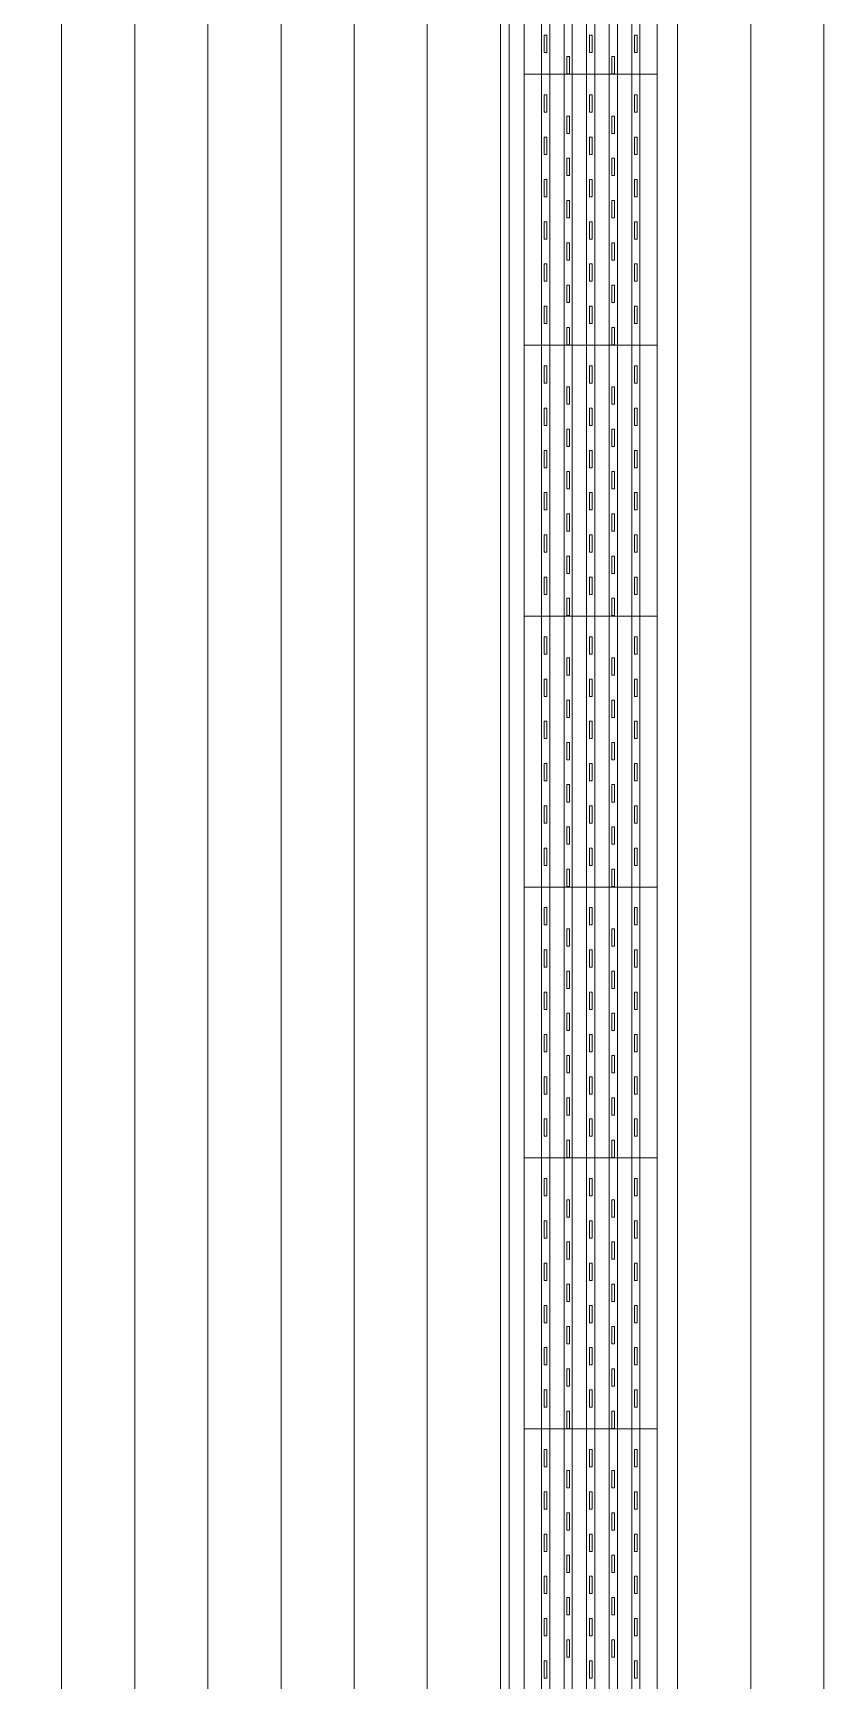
# Model space of a CAD drawing. Header units: inches. Extents: x 437 to 8681, y 26 to 3302.
# Drawn here: x 1400.7 to 1458.4, y 1012.6 to 1132.3 of the extents above; entities that cross this region are included whole.
import ezdxf

# ---------------------------------------------------------------- set-up
doc = ezdxf.new("R2010")
doc.units = ezdxf.units.IN
doc.header["$MEASUREMENT"] = 0
doc.layers.add('PLANTA BLANCA', color=7, linetype='Continuous', lineweight=0)
doc.layers.add('TEXTURE', color=8, linetype='Continuous', lineweight=0)

msp = doc.modelspace()

# ---------------------------------------------------------------- hatches: boundary and pattern name
at = {"layer": 'TEXTURE', "linetype": 'Continuous'}
h = msp.add_hatch(dxfattribs=at)
h.set_pattern_fill('ANSI31', color=9, scale=42.5, angle=225)
h.set_pattern_definition([(270, (-3559.14, -96.3204), (5.3125, -9e-16), [])])
h.paths.add_polyline_path([(1435.237, 1191.3018), (1435.237, 650.2838), (1363.22944, 650.2838), (1363.22944, 1307.86683), (1821.50336, 1307.86683), (1821.50336, 1168.15326), (1945.22944, 1168.15326), (1945.22944, 1084.7125), (1808.37898, 1084.688), (1808.37898, 650.2838), (1736.14625, 650.2838), (1736.12206, 1191.3018)])
h.paths.add_polyline_path([(1059.22944, 925.86683), (1363.22944, 925.86683), (1363.22944, 853.86683), (1059.22944, 853.86683)])
h = msp.add_hatch(dxfattribs=at)
h.set_pattern_fill('ANSI31', color=9, scale=42.5, angle=225)
h.set_pattern_definition([(270, (-8710.0197, -3326.6847), (5.3125, -9e-16), [])])
h.paths.add_polyline_path([(1445.99449, 781.1818), (1711.67953, 781.1818), (1711.67953, 790.86683), (1445.99449, 790.86683)])
h.paths.add_polyline_path([(1459.67953, 790.86683), (1445.99449, 790.86683), (1445.99449, 1180.55187), (1459.67953, 1180.55187)])
h.paths.add_polyline_path([(1711.67953, 1180.55187), (1725.36457, 1180.55187), (1725.36457, 781.1818), (1711.67953, 781.1818)])
h.paths.add_polyline_path([(1459.67953, 1180.55187), (1711.67953, 1180.55187), (1711.67953, 1166.86683), (1459.67953, 1166.86683)])

# ---------------------------------------------------------------- linework, layer by layer
at = {"layer": 'PLANTA BLANCA', "lineweight": 0}
for p, q in [((1435.237, 770.43187), (1435.237, 1191.3018)), ((1436.34882, 1129.25266), (1436.34882, 1148.9377)), ((1437.60079, 1148.9377), (1437.60079, 1129.25266)), ((1438.19134, 1148.9377), (1438.19134, 1129.25266)), ((1439.23858, 1148.9377), (1439.23858, 1129.25266)), ((1439.82913, 1148.9377), (1439.82913, 1129.25266)), ((1440.87638, 1148.9377), (1440.87638, 1129.25266)), ((1441.46693, 1148.9377), (1441.46693, 1129.25266)), ((1442.51417, 1148.9377), (1442.51417, 1129.25266)), ((1443.10473, 1148.9377), (1443.10473, 1129.25266)), ((1444.15197, 1148.9377), (1444.15197, 1129.25266)), ((1444.74252, 1148.9377), (1444.74252, 1129.25266)), ((1445.99449, 1148.9377), (1445.99449, 1129.25266)), ((1437.79764, 1130.82746), (1437.79764, 1132.08731)), ((1437.79764, 1132.08731), (1437.99449, 1132.08731)), ((1437.99449, 1132.08731), (1437.99449, 1130.82746)), ((1441.07323, 1130.82746), (1441.07323, 1132.08731)), ((1441.07323, 1132.08731), (1441.27008, 1132.08731)), ((1441.27008, 1132.08731), (1441.27008, 1130.82746)), ((1444.34882, 1130.82746), (1444.34882, 1132.08731)), ((1444.34882, 1132.08731), (1444.54567, 1132.08731)), ((1444.54567, 1132.08731), (1444.54567, 1130.82746)), ((1437.99449, 1130.82746), (1437.79764, 1130.82746)), ((1439.43543, 1129.29203), (1439.43543, 1130.55187)), ((1439.43543, 1130.55187), (1439.63228, 1130.55187)), ((1439.63228, 1130.55187), (1439.63228, 1129.29203)), ((1441.27008, 1130.82746), (1441.07323, 1130.82746)), ((1442.71102, 1129.29203), (1442.71102, 1130.55187)), ((1442.71102, 1130.55187), (1442.90788, 1130.55187)), ((1442.90788, 1130.55187), (1442.90788, 1129.29203)), ((1444.54567, 1130.82746), (1444.34882, 1130.82746)), ((1437.60079, 1129.25266), (1436.34882, 1129.25266)), ((1436.34882, 1129.25266), (1437.60079, 1129.25266)), ((1436.34882, 1109.56762), (1436.34882, 1129.25266)), ((1438.19134, 1129.25266), (1437.60079, 1129.25266)), ((1437.60079, 1129.25266), (1438.19134, 1129.25266)), ((1437.60079, 1129.25266), (1437.60079, 1109.56762)), ((1439.23858, 1129.25266), (1438.19134, 1129.25266)), ((1438.19134, 1129.25266), (1439.23858, 1129.25266)), ((1438.19134, 1129.25266), (1438.19134, 1109.56762)), ((1439.82913, 1129.25266), (1439.23858, 1129.25266)), ((1439.23858, 1129.25266), (1439.82913, 1129.25266)), ((1439.23858, 1129.25266), (1439.23858, 1109.56762)), ((1439.63228, 1129.29203), (1439.43543, 1129.29203)), ((1440.87638, 1129.25266), (1439.82913, 1129.25266)), ((1439.82913, 1129.25266), (1440.87638, 1129.25266)), ((1439.82913, 1129.25266), (1439.82913, 1109.56762)), ((1441.46693, 1129.25266), (1440.87638, 1129.25266)), ((1440.87638, 1129.25266), (1441.46693, 1129.25266)), ((1440.87638, 1129.25266), (1440.87638, 1109.56762)), ((1442.51417, 1129.25266), (1441.46693, 1129.25266)), ((1441.46693, 1129.25266), (1442.51417, 1129.25266)), ((1441.46693, 1129.25266), (1441.46693, 1109.56762)), ((1443.10473, 1129.25266), (1442.51417, 1129.25266)), ((1442.51417, 1129.25266), (1443.10473, 1129.25266)), ((1442.51417, 1129.25266), (1442.51417, 1109.56762)), ((1442.90788, 1129.29203), (1442.71102, 1129.29203)), ((1444.15197, 1129.25266), (1443.10473, 1129.25266)), ((1443.10473, 1129.25266), (1444.15197, 1129.25266)), ((1443.10473, 1129.25266), (1443.10473, 1109.56762)), ((1444.74252, 1129.25266), (1444.15197, 1129.25266)), ((1444.15197, 1129.25266), (1444.74252, 1129.25266)), ((1444.15197, 1129.25266), (1444.15197, 1109.56762)), ((1445.99449, 1129.25266), (1444.74252, 1129.25266)), ((1444.74252, 1129.25266), (1445.99449, 1129.25266)), ((1444.74252, 1129.25266), (1444.74252, 1109.56762)), ((1445.99449, 1129.25266), (1445.99449, 1109.56762)), ((1437.79764, 1126.49676), (1437.79764, 1127.7566)), ((1437.79764, 1127.7566), (1437.99449, 1127.7566)), ((1437.99449, 1127.7566), (1437.99449, 1126.49676)), ((1441.07323, 1126.49676), (1441.07323, 1127.7566)), ((1441.07323, 1127.7566), (1441.27008, 1127.7566)), ((1441.27008, 1127.7566), (1441.27008, 1126.49676)), ((1444.34882, 1126.49676), (1444.34882, 1127.7566)), ((1444.34882, 1127.7566), (1444.54567, 1127.7566)), ((1444.54567, 1127.7566), (1444.54567, 1126.49676)), ((1437.99449, 1126.49676), (1437.79764, 1126.49676)), ((1439.43543, 1124.96132), (1439.43543, 1126.22117)), ((1439.43543, 1126.22117), (1439.63228, 1126.22117)), ((1439.63228, 1126.22117), (1439.63228, 1124.96132)), ((1441.27008, 1126.49676), (1441.07323, 1126.49676)), ((1442.71102, 1124.96132), (1442.71102, 1126.22117)), ((1442.71102, 1126.22117), (1442.90788, 1126.22117)), ((1442.90788, 1126.22117), (1442.90788, 1124.96132)), ((1444.54567, 1126.49676), (1444.34882, 1126.49676)), ((1437.79764, 1123.42589), (1437.79764, 1124.68573)), ((1437.79764, 1124.68573), (1437.99449, 1124.68573)), ((1437.99449, 1124.68573), (1437.99449, 1123.42589)), ((1439.63228, 1124.96132), (1439.43543, 1124.96132)), ((1441.07323, 1123.42589), (1441.07323, 1124.68573)), ((1441.07323, 1124.68573), (1441.27008, 1124.68573)), ((1441.27008, 1124.68573), (1441.27008, 1123.42589)), ((1442.90788, 1124.96132), (1442.71102, 1124.96132)), ((1444.34882, 1123.42589), (1444.34882, 1124.68573)), ((1444.34882, 1124.68573), (1444.54567, 1124.68573)), ((1444.54567, 1124.68573), (1444.54567, 1123.42589)), ((1437.99449, 1123.42589), (1437.79764, 1123.42589)), ((1439.43543, 1121.89046), (1439.43543, 1123.1503)), ((1439.43543, 1123.1503), (1439.63228, 1123.1503)), ((1439.63228, 1123.1503), (1439.63228, 1121.89046)), ((1441.27008, 1123.42589), (1441.07323, 1123.42589)), ((1442.71102, 1121.89046), (1442.71102, 1123.1503)), ((1442.71102, 1123.1503), (1442.90788, 1123.1503)), ((1442.90788, 1123.1503), (1442.90788, 1121.89046)), ((1444.54567, 1123.42589), (1444.34882, 1123.42589)), ((1437.79764, 1120.35502), (1437.79764, 1121.61487)), ((1437.79764, 1121.61487), (1437.99449, 1121.61487)), ((1437.99449, 1121.61487), (1437.99449, 1120.35502)), ((1439.63228, 1121.89046), (1439.43543, 1121.89046)), ((1441.07323, 1120.35502), (1441.07323, 1121.61487)), ((1441.07323, 1121.61487), (1441.27008, 1121.61487)), ((1441.27008, 1121.61487), (1441.27008, 1120.35502)), ((1442.90788, 1121.89046), (1442.71102, 1121.89046)), ((1444.34882, 1120.35502), (1444.34882, 1121.61487)), ((1444.34882, 1121.61487), (1444.54567, 1121.61487)), ((1444.54567, 1121.61487), (1444.54567, 1120.35502)), ((1437.99449, 1120.35502), (1437.79764, 1120.35502)), ((1441.27008, 1120.35502), (1441.07323, 1120.35502)), ((1444.54567, 1120.35502), (1444.34882, 1120.35502)), ((1439.43543, 1118.81959), (1439.43543, 1120.07943)), ((1439.43543, 1120.07943), (1439.63228, 1120.07943)), ((1439.63228, 1120.07943), (1439.63228, 1118.81959)), ((1442.71102, 1118.81959), (1442.71102, 1120.07943)), ((1442.71102, 1120.07943), (1442.90788, 1120.07943)), ((1442.90788, 1120.07943), (1442.90788, 1118.81959)), ((1437.79764, 1117.28416), (1437.79764, 1118.544)), ((1437.79764, 1118.544), (1437.99449, 1118.544)), ((1437.99449, 1118.544), (1437.99449, 1117.28416)), ((1439.63228, 1118.81959), (1439.43543, 1118.81959)), ((1441.07323, 1117.28416), (1441.07323, 1118.544)), ((1441.07323, 1118.544), (1441.27008, 1118.544)), ((1441.27008, 1118.544), (1441.27008, 1117.28416)), ((1442.90788, 1118.81959), (1442.71102, 1118.81959)), ((1444.34882, 1117.28416), (1444.34882, 1118.544)), ((1444.34882, 1118.544), (1444.54567, 1118.544)), ((1444.54567, 1118.544), (1444.54567, 1117.28416)), ((1437.99449, 1117.28416), (1437.79764, 1117.28416)), ((1439.43543, 1115.74872), (1439.43543, 1117.00857)), ((1439.43543, 1117.00857), (1439.63228, 1117.00857)), ((1439.63228, 1117.00857), (1439.63228, 1115.74872)), ((1441.27008, 1117.28416), (1441.07323, 1117.28416)), ((1442.71102, 1115.74872), (1442.71102, 1117.00857)), ((1442.71102, 1117.00857), (1442.90788, 1117.00857)), ((1442.90788, 1117.00857), (1442.90788, 1115.74872)), ((1444.54567, 1117.28416), (1444.34882, 1117.28416)), ((1437.79764, 1114.21329), (1437.79764, 1115.47313)), ((1437.79764, 1115.47313), (1437.99449, 1115.47313)), ((1437.99449, 1115.47313), (1437.99449, 1114.21329)), ((1439.63228, 1115.74872), (1439.43543, 1115.74872)), ((1441.07323, 1114.21329), (1441.07323, 1115.47313)), ((1441.07323, 1115.47313), (1441.27008, 1115.47313)), ((1441.27008, 1115.47313), (1441.27008, 1114.21329)), ((1442.90788, 1115.74872), (1442.71102, 1115.74872)), ((1444.34882, 1114.21329), (1444.34882, 1115.47313)), ((1444.34882, 1115.47313), (1444.54567, 1115.47313)), ((1444.54567, 1115.47313), (1444.54567, 1114.21329)), ((1437.99449, 1114.21329), (1437.79764, 1114.21329)), ((1441.27008, 1114.21329), (1441.07323, 1114.21329)), ((1444.54567, 1114.21329), (1444.34882, 1114.21329)), ((1439.43543, 1112.67786), (1439.43543, 1113.9377)), ((1439.43543, 1113.9377), (1439.63228, 1113.9377)), ((1439.63228, 1113.9377), (1439.63228, 1112.67786)), ((1442.71102, 1112.67786), (1442.71102, 1113.9377)), ((1442.71102, 1113.9377), (1442.90788, 1113.9377)), ((1442.90788, 1113.9377), (1442.90788, 1112.67786)), ((1437.79764, 1111.14243), (1437.79764, 1112.40227)), ((1437.79764, 1112.40227), (1437.99449, 1112.40227)), ((1437.99449, 1112.40227), (1437.99449, 1111.14243)), ((1439.63228, 1112.67786), (1439.43543, 1112.67786)), ((1441.07323, 1111.14243), (1441.07323, 1112.40227)), ((1441.07323, 1112.40227), (1441.27008, 1112.40227)), ((1441.27008, 1112.40227), (1441.27008, 1111.14243)), ((1442.90788, 1112.67786), (1442.71102, 1112.67786)), ((1444.34882, 1111.14243), (1444.34882, 1112.40227)), ((1444.34882, 1112.40227), (1444.54567, 1112.40227)), ((1444.54567, 1112.40227), (1444.54567, 1111.14243)), ((1437.99449, 1111.14243), (1437.79764, 1111.14243)), ((1439.43543, 1109.60699), (1439.43543, 1110.86683)), ((1439.43543, 1110.86683), (1439.63228, 1110.86683)), ((1439.63228, 1110.86683), (1439.63228, 1109.60699)), ((1441.27008, 1111.14243), (1441.07323, 1111.14243)), ((1442.71102, 1109.60699), (1442.71102, 1110.86683)), ((1442.71102, 1110.86683), (1442.90788, 1110.86683)), ((1442.90788, 1110.86683), (1442.90788, 1109.60699)), ((1444.54567, 1111.14243), (1444.34882, 1111.14243)), ((1437.60079, 1109.56762), (1436.34882, 1109.56762)), ((1436.34882, 1109.56762), (1437.60079, 1109.56762)), ((1436.34882, 1089.88258), (1436.34882, 1109.56762)), ((1438.19134, 1109.56762), (1437.60079, 1109.56762)), ((1437.60079, 1109.56762), (1438.19134, 1109.56762)), ((1437.60079, 1109.56762), (1437.60079, 1089.88258)), ((1439.23858, 1109.56762), (1438.19134, 1109.56762)), ((1438.19134, 1109.56762), (1439.23858, 1109.56762)), ((1438.19134, 1109.56762), (1438.19134, 1089.88258)), ((1439.82913, 1109.56762), (1439.23858, 1109.56762)), ((1439.23858, 1109.56762), (1439.82913, 1109.56762)), ((1439.23858, 1109.56762), (1439.23858, 1089.88258)), ((1439.63228, 1109.60699), (1439.43543, 1109.60699)), ((1440.87638, 1109.56762), (1439.82913, 1109.56762)), ((1439.82913, 1109.56762), (1440.87638, 1109.56762)), ((1439.82913, 1109.56762), (1439.82913, 1089.88258)), ((1441.46693, 1109.56762), (1440.87638, 1109.56762)), ((1440.87638, 1109.56762), (1441.46693, 1109.56762)), ((1440.87638, 1109.56762), (1440.87638, 1089.88258)), ((1442.51417, 1109.56762), (1441.46693, 1109.56762)), ((1441.46693, 1109.56762), (1442.51417, 1109.56762)), ((1441.46693, 1109.56762), (1441.46693, 1089.88258)), ((1443.10473, 1109.56762), (1442.51417, 1109.56762)), ((1442.51417, 1109.56762), (1443.10473, 1109.56762)), ((1442.51417, 1109.56762), (1442.51417, 1089.88258)), ((1442.90788, 1109.60699), (1442.71102, 1109.60699)), ((1444.15197, 1109.56762), (1443.10473, 1109.56762)), ((1443.10473, 1109.56762), (1444.15197, 1109.56762)), ((1443.10473, 1109.56762), (1443.10473, 1089.88258)), ((1444.74252, 1109.56762), (1444.15197, 1109.56762)), ((1444.15197, 1109.56762), (1444.74252, 1109.56762)), ((1444.15197, 1109.56762), (1444.15197, 1089.88258)), ((1445.99449, 1109.56762), (1444.74252, 1109.56762)), ((1444.74252, 1109.56762), (1445.99449, 1109.56762)), ((1444.74252, 1109.56762), (1444.74252, 1089.88258)), ((1445.99449, 1109.56762), (1445.99449, 1089.88258)), ((1437.79764, 1106.81172), (1437.79764, 1108.07156)), ((1437.79764, 1108.07156), (1437.99449, 1108.07156)), ((1437.99449, 1108.07156), (1437.99449, 1106.81172)), ((1441.07323, 1106.81172), (1441.07323, 1108.07156)), ((1441.07323, 1108.07156), (1441.27008, 1108.07156)), ((1441.27008, 1108.07156), (1441.27008, 1106.81172)), ((1444.34882, 1106.81172), (1444.34882, 1108.07156)), ((1444.34882, 1108.07156), (1444.54567, 1108.07156)), ((1444.54567, 1108.07156), (1444.54567, 1106.81172)), ((1437.99449, 1106.81172), (1437.79764, 1106.81172)), ((1439.43543, 1105.27628), (1439.43543, 1106.53613)), ((1439.43543, 1106.53613), (1439.63228, 1106.53613)), ((1439.63228, 1106.53613), (1439.63228, 1105.27628)), ((1441.27008, 1106.81172), (1441.07323, 1106.81172)), ((1442.71102, 1105.27628), (1442.71102, 1106.53613)), ((1442.71102, 1106.53613), (1442.90788, 1106.53613)), ((1442.90788, 1106.53613), (1442.90788, 1105.27628)), ((1444.54567, 1106.81172), (1444.34882, 1106.81172)), ((1437.79764, 1103.74085), (1437.79764, 1105.00069)), ((1437.79764, 1105.00069), (1437.99449, 1105.00069)), ((1437.99449, 1105.00069), (1437.99449, 1103.74085)), ((1439.63228, 1105.27628), (1439.43543, 1105.27628)), ((1441.07323, 1103.74085), (1441.07323, 1105.00069)), ((1441.07323, 1105.00069), (1441.27008, 1105.00069)), ((1441.27008, 1105.00069), (1441.27008, 1103.74085)), ((1442.90788, 1105.27628), (1442.71102, 1105.27628)), ((1444.34882, 1103.74085), (1444.34882, 1105.00069)), ((1444.34882, 1105.00069), (1444.54567, 1105.00069)), ((1444.54567, 1105.00069), (1444.54567, 1103.74085)), ((1437.99449, 1103.74085), (1437.79764, 1103.74085)), ((1439.43543, 1102.20542), (1439.43543, 1103.46526)), ((1439.43543, 1103.46526), (1439.63228, 1103.46526)), ((1439.63228, 1103.46526), (1439.63228, 1102.20542)), ((1441.27008, 1103.74085), (1441.07323, 1103.74085)), ((1442.71102, 1102.20542), (1442.71102, 1103.46526)), ((1442.71102, 1103.46526), (1442.90788, 1103.46526)), ((1442.90788, 1103.46526), (1442.90788, 1102.20542)), ((1444.54567, 1103.74085), (1444.34882, 1103.74085)), ((1437.79764, 1100.66998), (1437.79764, 1101.92983)), ((1437.79764, 1101.92983), (1437.99449, 1101.92983)), ((1437.99449, 1101.92983), (1437.99449, 1100.66998)), ((1439.63228, 1102.20542), (1439.43543, 1102.20542)), ((1441.07323, 1100.66998), (1441.07323, 1101.92983)), ((1441.07323, 1101.92983), (1441.27008, 1101.92983)), ((1441.27008, 1101.92983), (1441.27008, 1100.66998)), ((1442.90788, 1102.20542), (1442.71102, 1102.20542)), ((1444.34882, 1100.66998), (1444.34882, 1101.92983)), ((1444.34882, 1101.92983), (1444.54567, 1101.92983)), ((1444.54567, 1101.92983), (1444.54567, 1100.66998)), ((1437.99449, 1100.66998), (1437.79764, 1100.66998)), ((1439.43543, 1099.13455), (1439.43543, 1100.39439)), ((1439.43543, 1100.39439), (1439.63228, 1100.39439)), ((1439.63228, 1100.39439), (1439.63228, 1099.13455)), ((1441.27008, 1100.66998), (1441.07323, 1100.66998)), ((1442.71102, 1099.13455), (1442.71102, 1100.39439)), ((1442.71102, 1100.39439), (1442.90788, 1100.39439)), ((1442.90788, 1100.39439), (1442.90788, 1099.13455)), ((1444.54567, 1100.66998), (1444.34882, 1100.66998)), ((1437.79764, 1097.59912), (1437.79764, 1098.85896)), ((1437.79764, 1098.85896), (1437.99449, 1098.85896)), ((1437.99449, 1098.85896), (1437.99449, 1097.59912)), ((1439.63228, 1099.13455), (1439.43543, 1099.13455)), ((1441.07323, 1097.59912), (1441.07323, 1098.85896)), ((1441.07323, 1098.85896), (1441.27008, 1098.85896)), ((1441.27008, 1098.85896), (1441.27008, 1097.59912)), ((1442.90788, 1099.13455), (1442.71102, 1099.13455)), ((1444.34882, 1097.59912), (1444.34882, 1098.85896)), ((1444.34882, 1098.85896), (1444.54567, 1098.85896)), ((1444.54567, 1098.85896), (1444.54567, 1097.59912)), ((1437.99449, 1097.59912), (1437.79764, 1097.59912)), ((1441.27008, 1097.59912), (1441.07323, 1097.59912)), ((1444.54567, 1097.59912), (1444.34882, 1097.59912)), ((1439.43543, 1096.06369), (1439.43543, 1097.32353)), ((1439.43543, 1097.32353), (1439.63228, 1097.32353)), ((1439.63228, 1097.32353), (1439.63228, 1096.06369)), ((1442.71102, 1096.06369), (1442.71102, 1097.32353)), ((1442.71102, 1097.32353), (1442.90788, 1097.32353)), ((1442.90788, 1097.32353), (1442.90788, 1096.06369)), ((1437.79764, 1094.52825), (1437.79764, 1095.78809)), ((1437.79764, 1095.78809), (1437.99449, 1095.78809)), ((1437.99449, 1095.78809), (1437.99449, 1094.52825)), ((1439.63228, 1096.06369), (1439.43543, 1096.06369)), ((1441.07323, 1094.52825), (1441.07323, 1095.78809)), ((1441.07323, 1095.78809), (1441.27008, 1095.78809)), ((1441.27008, 1095.78809), (1441.27008, 1094.52825)), ((1442.90788, 1096.06369), (1442.71102, 1096.06369)), ((1444.34882, 1094.52825), (1444.34882, 1095.78809)), ((1444.34882, 1095.78809), (1444.54567, 1095.78809)), ((1444.54567, 1095.78809), (1444.54567, 1094.52825)), ((1437.99449, 1094.52825), (1437.79764, 1094.52825)), ((1439.43543, 1092.99282), (1439.43543, 1094.25266)), ((1439.43543, 1094.25266), (1439.63228, 1094.25266)), ((1439.63228, 1094.25266), (1439.63228, 1092.99282)), ((1441.27008, 1094.52825), (1441.07323, 1094.52825)), ((1442.71102, 1092.99282), (1442.71102, 1094.25266)), ((1442.71102, 1094.25266), (1442.90788, 1094.25266)), ((1442.90788, 1094.25266), (1442.90788, 1092.99282)), ((1444.54567, 1094.52825), (1444.34882, 1094.52825)), ((1437.79764, 1091.45739), (1437.79764, 1092.71723)), ((1437.79764, 1092.71723), (1437.99449, 1092.71723)), ((1437.99449, 1092.71723), (1437.99449, 1091.45739)), ((1439.63228, 1092.99282), (1439.43543, 1092.99282)), ((1441.07323, 1091.45739), (1441.07323, 1092.71723)), ((1441.07323, 1092.71723), (1441.27008, 1092.71723)), ((1441.27008, 1092.71723), (1441.27008, 1091.45739)), ((1442.90788, 1092.99282), (1442.71102, 1092.99282)), ((1444.34882, 1091.45739), (1444.34882, 1092.71723)), ((1444.34882, 1092.71723), (1444.54567, 1092.71723)), ((1444.54567, 1092.71723), (1444.54567, 1091.45739)), ((1437.99449, 1091.45739), (1437.79764, 1091.45739)), ((1439.43543, 1089.92195), (1439.43543, 1091.1818)), ((1439.43543, 1091.1818), (1439.63228, 1091.1818)), ((1439.63228, 1091.1818), (1439.63228, 1089.92195)), ((1441.27008, 1091.45739), (1441.07323, 1091.45739)), ((1442.71102, 1089.92195), (1442.71102, 1091.1818)), ((1442.71102, 1091.1818), (1442.90788, 1091.1818)), ((1442.90788, 1091.1818), (1442.90788, 1089.92195)), ((1444.54567, 1091.45739), (1444.34882, 1091.45739)), ((1437.60079, 1089.88258), (1436.34882, 1089.88258)), ((1436.34882, 1089.88258), (1437.60079, 1089.88258)), ((1436.34882, 1070.19754), (1436.34882, 1089.88258)), ((1438.19134, 1089.88258), (1437.60079, 1089.88258)), ((1437.60079, 1089.88258), (1438.19134, 1089.88258)), ((1437.60079, 1089.88258), (1437.60079, 1070.19754)), ((1439.23858, 1089.88258), (1438.19134, 1089.88258)), ((1438.19134, 1089.88258), (1439.23858, 1089.88258)), ((1438.19134, 1089.88258), (1438.19134, 1070.19754)), ((1439.82913, 1089.88258), (1439.23858, 1089.88258)), ((1439.23858, 1089.88258), (1439.82913, 1089.88258)), ((1439.23858, 1089.88258), (1439.23858, 1070.19754)), ((1439.63228, 1089.92195), (1439.43543, 1089.92195)), ((1440.87638, 1089.88258), (1439.82913, 1089.88258)), ((1439.82913, 1089.88258), (1440.87638, 1089.88258)), ((1439.82913, 1089.88258), (1439.82913, 1070.19754)), ((1441.46693, 1089.88258), (1440.87638, 1089.88258)), ((1440.87638, 1089.88258), (1441.46693, 1089.88258)), ((1440.87638, 1089.88258), (1440.87638, 1070.19754)), ((1442.51417, 1089.88258), (1441.46693, 1089.88258)), ((1441.46693, 1089.88258), (1442.51417, 1089.88258)), ((1441.46693, 1089.88258), (1441.46693, 1070.19754)), ((1443.10473, 1089.88258), (1442.51417, 1089.88258)), ((1442.51417, 1089.88258), (1443.10473, 1089.88258)), ((1442.51417, 1089.88258), (1442.51417, 1070.19754)), ((1442.90788, 1089.92195), (1442.71102, 1089.92195)), ((1444.15197, 1089.88258), (1443.10473, 1089.88258)), ((1443.10473, 1089.88258), (1444.15197, 1089.88258)), ((1443.10473, 1089.88258), (1443.10473, 1070.19754)), ((1444.74252, 1089.88258), (1444.15197, 1089.88258)), ((1444.15197, 1089.88258), (1444.74252, 1089.88258)), ((1444.15197, 1089.88258), (1444.15197, 1070.19754)), ((1445.99449, 1089.88258), (1444.74252, 1089.88258)), ((1444.74252, 1089.88258), (1445.99449, 1089.88258)), ((1444.74252, 1089.88258), (1444.74252, 1070.19754)), ((1445.99449, 1089.88258), (1445.99449, 1070.19754)), ((1437.79764, 1087.12668), (1437.79764, 1088.38652)), ((1437.79764, 1088.38652), (1437.99449, 1088.38652)), ((1437.99449, 1088.38652), (1437.99449, 1087.12668)), ((1441.07323, 1087.12668), (1441.07323, 1088.38652)), ((1441.07323, 1088.38652), (1441.27008, 1088.38652)), ((1441.27008, 1088.38652), (1441.27008, 1087.12668)), ((1444.34882, 1087.12668), (1444.34882, 1088.38652)), ((1444.34882, 1088.38652), (1444.54567, 1088.38652)), ((1444.54567, 1088.38652), (1444.54567, 1087.12668)), ((1437.99449, 1087.12668), (1437.79764, 1087.12668)), ((1439.43543, 1085.59124), (1439.43543, 1086.85109)), ((1439.43543, 1086.85109), (1439.63228, 1086.85109)), ((1439.63228, 1086.85109), (1439.63228, 1085.59124)), ((1441.27008, 1087.12668), (1441.07323, 1087.12668)), ((1442.71102, 1085.59124), (1442.71102, 1086.85109)), ((1442.71102, 1086.85109), (1442.90788, 1086.85109)), ((1442.90788, 1086.85109), (1442.90788, 1085.59124)), ((1444.54567, 1087.12668), (1444.34882, 1087.12668)), ((1439.63228, 1085.59124), (1439.43543, 1085.59124)), ((1442.90788, 1085.59124), (1442.71102, 1085.59124)), ((1437.79764, 1084.05581), (1437.79764, 1085.31565)), ((1437.79764, 1085.31565), (1437.99449, 1085.31565)), ((1437.99449, 1085.31565), (1437.99449, 1084.05581)), ((1441.07323, 1084.05581), (1441.07323, 1085.31565)), ((1441.07323, 1085.31565), (1441.27008, 1085.31565)), ((1441.27008, 1085.31565), (1441.27008, 1084.05581)), ((1444.34882, 1084.05581), (1444.34882, 1085.31565)), ((1444.34882, 1085.31565), (1444.54567, 1085.31565)), ((1444.54567, 1085.31565), (1444.54567, 1084.05581)), ((1437.99449, 1084.05581), (1437.79764, 1084.05581)), ((1439.43543, 1082.52038), (1439.43543, 1083.78022)), ((1439.43543, 1083.78022), (1439.63228, 1083.78022)), ((1439.63228, 1083.78022), (1439.63228, 1082.52038)), ((1441.27008, 1084.05581), (1441.07323, 1084.05581)), ((1442.71102, 1082.52038), (1442.71102, 1083.78022)), ((1442.71102, 1083.78022), (1442.90788, 1083.78022)), ((1442.90788, 1083.78022), (1442.90788, 1082.52038)), ((1444.54567, 1084.05581), (1444.34882, 1084.05581)), ((1437.79764, 1080.98494), (1437.79764, 1082.24479)), ((1437.79764, 1082.24479), (1437.99449, 1082.24479)), ((1437.99449, 1082.24479), (1437.99449, 1080.98494)), ((1439.63228, 1082.52038), (1439.43543, 1082.52038)), ((1441.07323, 1080.98494), (1441.07323, 1082.24479)), ((1441.07323, 1082.24479), (1441.27008, 1082.24479)), ((1441.27008, 1082.24479), (1441.27008, 1080.98494)), ((1442.90788, 1082.52038), (1442.71102, 1082.52038)), ((1444.34882, 1080.98494), (1444.34882, 1082.24479)), ((1444.34882, 1082.24479), (1444.54567, 1082.24479)), ((1444.54567, 1082.24479), (1444.54567, 1080.98494)), ((1437.99449, 1080.98494), (1437.79764, 1080.98494)), ((1439.43543, 1079.44951), (1439.43543, 1080.70935)), ((1439.43543, 1080.70935), (1439.63228, 1080.70935)), ((1439.63228, 1080.70935), (1439.63228, 1079.44951)), ((1441.27008, 1080.98494), (1441.07323, 1080.98494)), ((1442.71102, 1079.44951), (1442.71102, 1080.70935)), ((1442.71102, 1080.70935), (1442.90788, 1080.70935)), ((1442.90788, 1080.70935), (1442.90788, 1079.44951)), ((1444.54567, 1080.98494), (1444.34882, 1080.98494)), ((1437.79764, 1077.91408), (1437.79764, 1079.17392)), ((1437.79764, 1079.17392), (1437.99449, 1079.17392)), ((1437.99449, 1079.17392), (1437.99449, 1077.91408)), ((1439.63228, 1079.44951), (1439.43543, 1079.44951)), ((1441.07323, 1077.91408), (1441.07323, 1079.17392)), ((1441.07323, 1079.17392), (1441.27008, 1079.17392)), ((1441.27008, 1079.17392), (1441.27008, 1077.91408)), ((1442.90788, 1079.44951), (1442.71102, 1079.44951)), ((1444.34882, 1077.91408), (1444.34882, 1079.17392)), ((1444.34882, 1079.17392), (1444.54567, 1079.17392)), ((1444.54567, 1079.17392), (1444.54567, 1077.91408)), ((1437.99449, 1077.91408), (1437.79764, 1077.91408)), ((1439.43543, 1076.37865), (1439.43543, 1077.63849)), ((1439.43543, 1077.63849), (1439.63228, 1077.63849)), ((1439.63228, 1077.63849), (1439.63228, 1076.37865)), ((1441.27008, 1077.91408), (1441.07323, 1077.91408)), ((1442.71102, 1076.37865), (1442.71102, 1077.63849)), ((1442.71102, 1077.63849), (1442.90788, 1077.63849)), ((1442.90788, 1077.63849), (1442.90788, 1076.37865)), ((1444.54567, 1077.91408), (1444.34882, 1077.91408)), ((1437.79764, 1074.84321), (1437.79764, 1076.10306)), ((1437.79764, 1076.10306), (1437.99449, 1076.10306)), ((1437.99449, 1076.10306), (1437.99449, 1074.84321)), ((1439.63228, 1076.37865), (1439.43543, 1076.37865)), ((1441.07323, 1074.84321), (1441.07323, 1076.10306)), ((1441.07323, 1076.10306), (1441.27008, 1076.10306)), ((1441.27008, 1076.10306), (1441.27008, 1074.84321)), ((1442.90788, 1076.37865), (1442.71102, 1076.37865)), ((1444.34882, 1074.84321), (1444.34882, 1076.10306)), ((1444.34882, 1076.10306), (1444.54567, 1076.10306)), ((1444.54567, 1076.10306), (1444.54567, 1074.84321)), ((1437.99449, 1074.84321), (1437.79764, 1074.84321)), ((1441.27008, 1074.84321), (1441.07323, 1074.84321)), ((1444.54567, 1074.84321), (1444.34882, 1074.84321)), ((1439.43543, 1073.30778), (1439.43543, 1074.56762)), ((1439.43543, 1074.56762), (1439.63228, 1074.56762)), ((1439.63228, 1074.56762), (1439.63228, 1073.30778)), ((1442.71102, 1073.30778), (1442.71102, 1074.56762)), ((1442.71102, 1074.56762), (1442.90788, 1074.56762)), ((1442.90788, 1074.56762), (1442.90788, 1073.30778)), ((1437.79764, 1071.77235), (1437.79764, 1073.03219)), ((1437.79764, 1073.03219), (1437.99449, 1073.03219)), ((1437.99449, 1073.03219), (1437.99449, 1071.77235)), ((1439.63228, 1073.30778), (1439.43543, 1073.30778)), ((1441.07323, 1071.77235), (1441.07323, 1073.03219)), ((1441.07323, 1073.03219), (1441.27008, 1073.03219)), ((1441.27008, 1073.03219), (1441.27008, 1071.77235)), ((1442.90788, 1073.30778), (1442.71102, 1073.30778)), ((1444.34882, 1071.77235), (1444.34882, 1073.03219)), ((1444.34882, 1073.03219), (1444.54567, 1073.03219)), ((1444.54567, 1073.03219), (1444.54567, 1071.77235)), ((1437.99449, 1071.77235), (1437.79764, 1071.77235)), ((1439.43543, 1070.23691), (1439.43543, 1071.49676)), ((1439.43543, 1071.49676), (1439.63228, 1071.49676)), ((1439.63228, 1071.49676), (1439.63228, 1070.23691)), ((1441.27008, 1071.77235), (1441.07323, 1071.77235)), ((1442.71102, 1070.23691), (1442.71102, 1071.49676)), ((1442.71102, 1071.49676), (1442.90788, 1071.49676)), ((1442.90788, 1071.49676), (1442.90788, 1070.23691)), ((1444.54567, 1071.77235), (1444.34882, 1071.77235)), ((1437.60079, 1070.19754), (1436.34882, 1070.19754)), ((1436.34882, 1070.19754), (1437.60079, 1070.19754)), ((1436.34882, 1050.5125), (1436.34882, 1070.19754)), ((1438.19134, 1070.19754), (1437.60079, 1070.19754)), ((1437.60079, 1070.19754), (1438.19134, 1070.19754)), ((1437.60079, 1070.19754), (1437.60079, 1050.5125)), ((1439.23858, 1070.19754), (1438.19134, 1070.19754)), ((1438.19134, 1070.19754), (1439.23858, 1070.19754)), ((1438.19134, 1070.19754), (1438.19134, 1050.5125)), ((1439.82913, 1070.19754), (1439.23858, 1070.19754)), ((1439.23858, 1070.19754), (1439.82913, 1070.19754)), ((1439.23858, 1070.19754), (1439.23858, 1050.5125)), ((1439.63228, 1070.23691), (1439.43543, 1070.23691)), ((1440.87638, 1070.19754), (1439.82913, 1070.19754)), ((1439.82913, 1070.19754), (1440.87638, 1070.19754)), ((1439.82913, 1070.19754), (1439.82913, 1050.5125)), ((1441.46693, 1070.19754), (1440.87638, 1070.19754)), ((1440.87638, 1070.19754), (1441.46693, 1070.19754)), ((1440.87638, 1070.19754), (1440.87638, 1050.5125)), ((1442.51417, 1070.19754), (1441.46693, 1070.19754)), ((1441.46693, 1070.19754), (1442.51417, 1070.19754)), ((1441.46693, 1070.19754), (1441.46693, 1050.5125)), ((1443.10473, 1070.19754), (1442.51417, 1070.19754)), ((1442.51417, 1070.19754), (1443.10473, 1070.19754)), ((1442.51417, 1070.19754), (1442.51417, 1050.5125)), ((1442.90788, 1070.23691), (1442.71102, 1070.23691)), ((1444.15197, 1070.19754), (1443.10473, 1070.19754)), ((1443.10473, 1070.19754), (1444.15197, 1070.19754)), ((1443.10473, 1070.19754), (1443.10473, 1050.5125)), ((1444.74252, 1070.19754), (1444.15197, 1070.19754)), ((1444.15197, 1070.19754), (1444.74252, 1070.19754)), ((1444.15197, 1070.19754), (1444.15197, 1050.5125)), ((1445.99449, 1070.19754), (1444.74252, 1070.19754)), ((1444.74252, 1070.19754), (1445.99449, 1070.19754)), ((1444.74252, 1070.19754), (1444.74252, 1050.5125)), ((1445.99449, 1070.19754), (1445.99449, 1050.5125)), ((1437.79764, 1067.44164), (1437.79764, 1068.70148)), ((1437.79764, 1068.70148), (1437.99449, 1068.70148)), ((1437.99449, 1068.70148), (1437.99449, 1067.44164)), ((1441.07323, 1067.44164), (1441.07323, 1068.70148)), ((1441.07323, 1068.70148), (1441.27008, 1068.70148)), ((1441.27008, 1068.70148), (1441.27008, 1067.44164)), ((1444.34882, 1067.44164), (1444.34882, 1068.70148)), ((1444.34882, 1068.70148), (1444.54567, 1068.70148)), ((1444.54567, 1068.70148), (1444.54567, 1067.44164)), ((1437.99449, 1067.44164), (1437.79764, 1067.44164)), ((1439.43543, 1065.9062), (1439.43543, 1067.16605)), ((1439.43543, 1067.16605), (1439.63228, 1067.16605)), ((1439.63228, 1067.16605), (1439.63228, 1065.9062)), ((1441.27008, 1067.44164), (1441.07323, 1067.44164)), ((1442.71102, 1065.9062), (1442.71102, 1067.16605)), ((1442.71102, 1067.16605), (1442.90788, 1067.16605)), ((1442.90788, 1067.16605), (1442.90788, 1065.9062)), ((1444.54567, 1067.44164), (1444.34882, 1067.44164)), ((1437.79764, 1064.37077), (1437.79764, 1065.63061)), ((1437.79764, 1065.63061), (1437.99449, 1065.63061)), ((1437.99449, 1065.63061), (1437.99449, 1064.37077)), ((1439.63228, 1065.9062), (1439.43543, 1065.9062)), ((1441.07323, 1064.37077), (1441.07323, 1065.63061)), ((1441.07323, 1065.63061), (1441.27008, 1065.63061)), ((1441.27008, 1065.63061), (1441.27008, 1064.37077)), ((1442.90788, 1065.9062), (1442.71102, 1065.9062)), ((1444.34882, 1064.37077), (1444.34882, 1065.63061)), ((1444.34882, 1065.63061), (1444.54567, 1065.63061)), ((1444.54567, 1065.63061), (1444.54567, 1064.37077)), ((1437.99449, 1064.37077), (1437.79764, 1064.37077)), ((1439.43543, 1062.83534), (1439.43543, 1064.09518)), ((1439.43543, 1064.09518), (1439.63228, 1064.09518)), ((1439.63228, 1064.09518), (1439.63228, 1062.83534)), ((1441.27008, 1064.37077), (1441.07323, 1064.37077)), ((1442.71102, 1062.83534), (1442.71102, 1064.09518)), ((1442.71102, 1064.09518), (1442.90788, 1064.09518)), ((1442.90788, 1064.09518), (1442.90788, 1062.83534)), ((1444.54567, 1064.37077), (1444.34882, 1064.37077)), ((1439.63228, 1062.83534), (1439.43543, 1062.83534)), ((1442.90788, 1062.83534), (1442.71102, 1062.83534)), ((1437.79764, 1061.29991), (1437.79764, 1062.55975)), ((1437.79764, 1062.55975), (1437.99449, 1062.55975)), ((1437.99449, 1062.55975), (1437.99449, 1061.29991)), ((1441.07323, 1061.29991), (1441.07323, 1062.55975)), ((1441.07323, 1062.55975), (1441.27008, 1062.55975)), ((1441.27008, 1062.55975), (1441.27008, 1061.29991)), ((1444.34882, 1061.29991), (1444.34882, 1062.55975)), ((1444.34882, 1062.55975), (1444.54567, 1062.55975)), ((1444.54567, 1062.55975), (1444.54567, 1061.29991)), ((1437.99449, 1061.29991), (1437.79764, 1061.29991)), ((1439.43543, 1059.76447), (1439.43543, 1061.02432)), ((1439.43543, 1061.02432), (1439.63228, 1061.02432)), ((1439.63228, 1061.02432), (1439.63228, 1059.76447)), ((1441.27008, 1061.29991), (1441.07323, 1061.29991)), ((1442.71102, 1059.76447), (1442.71102, 1061.02432)), ((1442.71102, 1061.02432), (1442.90788, 1061.02432)), ((1442.90788, 1061.02432), (1442.90788, 1059.76447)), ((1444.54567, 1061.29991), (1444.34882, 1061.29991)), ((1437.79764, 1058.22904), (1437.79764, 1059.48888)), ((1437.79764, 1059.48888), (1437.99449, 1059.48888)), ((1437.99449, 1059.48888), (1437.99449, 1058.22904)), ((1439.63228, 1059.76447), (1439.43543, 1059.76447)), ((1441.07323, 1058.22904), (1441.07323, 1059.48888)), ((1441.07323, 1059.48888), (1441.27008, 1059.48888)), ((1441.27008, 1059.48888), (1441.27008, 1058.22904)), ((1442.90788, 1059.76447), (1442.71102, 1059.76447)), ((1444.34882, 1058.22904), (1444.34882, 1059.48888)), ((1444.34882, 1059.48888), (1444.54567, 1059.48888)), ((1444.54567, 1059.48888), (1444.54567, 1058.22904)), ((1437.99449, 1058.22904), (1437.79764, 1058.22904)), ((1441.27008, 1058.22904), (1441.07323, 1058.22904)), ((1444.54567, 1058.22904), (1444.34882, 1058.22904)), ((1439.43543, 1056.69361), (1439.43543, 1057.95345)), ((1439.43543, 1057.95345), (1439.63228, 1057.95345)), ((1439.63228, 1057.95345), (1439.63228, 1056.69361)), ((1442.71102, 1056.69361), (1442.71102, 1057.95345)), ((1442.71102, 1057.95345), (1442.90788, 1057.95345)), ((1442.90788, 1057.95345), (1442.90788, 1056.69361)), ((1437.79764, 1055.15817), (1437.79764, 1056.41802)), ((1437.79764, 1056.41802), (1437.99449, 1056.41802)), ((1437.99449, 1056.41802), (1437.99449, 1055.15817)), ((1439.63228, 1056.69361), (1439.43543, 1056.69361)), ((1441.07323, 1055.15817), (1441.07323, 1056.41802)), ((1441.07323, 1056.41802), (1441.27008, 1056.41802)), ((1441.27008, 1056.41802), (1441.27008, 1055.15817)), ((1442.90788, 1056.69361), (1442.71102, 1056.69361)), ((1444.34882, 1055.15817), (1444.34882, 1056.41802)), ((1444.34882, 1056.41802), (1444.54567, 1056.41802)), ((1444.54567, 1056.41802), (1444.54567, 1055.15817)), ((1437.99449, 1055.15817), (1437.79764, 1055.15817)), ((1439.43543, 1053.62274), (1439.43543, 1054.88258)), ((1439.43543, 1054.88258), (1439.63228, 1054.88258)), ((1439.63228, 1054.88258), (1439.63228, 1053.62274)), ((1441.27008, 1055.15817), (1441.07323, 1055.15817)), ((1442.71102, 1053.62274), (1442.71102, 1054.88258)), ((1442.71102, 1054.88258), (1442.90788, 1054.88258)), ((1442.90788, 1054.88258), (1442.90788, 1053.62274)), ((1444.54567, 1055.15817), (1444.34882, 1055.15817)), ((1437.79764, 1052.08731), (1437.79764, 1053.34715)), ((1437.79764, 1053.34715), (1437.99449, 1053.34715)), ((1437.99449, 1053.34715), (1437.99449, 1052.08731)), ((1439.63228, 1053.62274), (1439.43543, 1053.62274)), ((1441.07323, 1052.08731), (1441.07323, 1053.34715)), ((1441.07323, 1053.34715), (1441.27008, 1053.34715)), ((1441.27008, 1053.34715), (1441.27008, 1052.08731)), ((1442.90788, 1053.62274), (1442.71102, 1053.62274)), ((1444.34882, 1052.08731), (1444.34882, 1053.34715)), ((1444.34882, 1053.34715), (1444.54567, 1053.34715)), ((1444.54567, 1053.34715), (1444.54567, 1052.08731)), ((1437.99449, 1052.08731), (1437.79764, 1052.08731)), ((1441.27008, 1052.08731), (1441.07323, 1052.08731)), ((1444.54567, 1052.08731), (1444.34882, 1052.08731)), ((1439.43543, 1050.55187), (1439.43543, 1051.81172)), ((1439.43543, 1051.81172), (1439.63228, 1051.81172)), ((1439.63228, 1051.81172), (1439.63228, 1050.55187)), ((1442.71102, 1050.55187), (1442.71102, 1051.81172)), ((1442.71102, 1051.81172), (1442.90788, 1051.81172)), ((1442.90788, 1051.81172), (1442.90788, 1050.55187)), ((1436.34882, 1050.5125), (1437.60079, 1050.5125)), ((1436.34882, 1030.82746), (1436.34882, 1050.5125)), ((1437.60079, 1050.5125), (1436.34882, 1050.5125)), ((1437.60079, 1050.5125), (1438.19134, 1050.5125)), ((1437.60079, 1050.5125), (1437.60079, 1030.82746)), ((1438.19134, 1050.5125), (1437.60079, 1050.5125)), ((1438.19134, 1050.5125), (1439.23858, 1050.5125)), ((1438.19134, 1050.5125), (1438.19134, 1030.82746)), ((1439.23858, 1050.5125), (1438.19134, 1050.5125)), ((1439.23858, 1050.5125), (1439.82913, 1050.5125)), ((1439.23858, 1050.5125), (1439.23858, 1030.82746)), ((1439.82913, 1050.5125), (1439.23858, 1050.5125)), ((1439.63228, 1050.55187), (1439.43543, 1050.55187)), ((1439.82913, 1050.5125), (1440.87638, 1050.5125)), ((1439.82913, 1050.5125), (1439.82913, 1030.82746)), ((1440.87638, 1050.5125), (1439.82913, 1050.5125)), ((1440.87638, 1050.5125), (1441.46693, 1050.5125)), ((1440.87638, 1050.5125), (1440.87638, 1030.82746)), ((1441.46693, 1050.5125), (1440.87638, 1050.5125)), ((1441.46693, 1050.5125), (1442.51417, 1050.5125)), ((1441.46693, 1050.5125), (1441.46693, 1030.82746)), ((1442.51417, 1050.5125), (1441.46693, 1050.5125)), ((1442.51417, 1050.5125), (1443.10473, 1050.5125)), ((1442.51417, 1050.5125), (1442.51417, 1030.82746)), ((1443.10473, 1050.5125), (1442.51417, 1050.5125)), ((1442.90788, 1050.55187), (1442.71102, 1050.55187)), ((1443.10473, 1050.5125), (1444.15197, 1050.5125)), ((1443.10473, 1050.5125), (1443.10473, 1030.82746)), ((1444.15197, 1050.5125), (1443.10473, 1050.5125)), ((1444.15197, 1050.5125), (1444.74252, 1050.5125)), ((1444.15197, 1050.5125), (1444.15197, 1030.82746)), ((1444.74252, 1050.5125), (1444.15197, 1050.5125)), ((1444.74252, 1050.5125), (1445.99449, 1050.5125)), ((1444.74252, 1050.5125), (1444.74252, 1030.82746)), ((1445.99449, 1050.5125), (1444.74252, 1050.5125)), ((1445.99449, 1050.5125), (1445.99449, 1030.82746)), ((1437.79764, 1047.7566), (1437.79764, 1049.01644)), ((1437.79764, 1049.01644), (1437.99449, 1049.01644)), ((1437.99449, 1049.01644), (1437.99449, 1047.7566)), ((1441.07323, 1047.7566), (1441.07323, 1049.01644)), ((1441.07323, 1049.01644), (1441.27008, 1049.01644)), ((1441.27008, 1049.01644), (1441.27008, 1047.7566)), ((1444.34882, 1047.7566), (1444.34882, 1049.01644)), ((1444.34882, 1049.01644), (1444.54567, 1049.01644)), ((1444.54567, 1049.01644), (1444.54567, 1047.7566)), ((1437.99449, 1047.7566), (1437.79764, 1047.7566)), ((1439.43543, 1046.22117), (1439.43543, 1047.48101)), ((1439.43543, 1047.48101), (1439.63228, 1047.48101)), ((1439.63228, 1047.48101), (1439.63228, 1046.22117)), ((1441.27008, 1047.7566), (1441.07323, 1047.7566)), ((1442.71102, 1046.22117), (1442.71102, 1047.48101)), ((1442.71102, 1047.48101), (1442.90788, 1047.48101)), ((1442.90788, 1047.48101), (1442.90788, 1046.22117)), ((1444.54567, 1047.7566), (1444.34882, 1047.7566)), ((1439.63228, 1046.22117), (1439.43543, 1046.22117)), ((1442.90788, 1046.22117), (1442.71102, 1046.22117)), ((1437.79764, 1044.68573), (1437.79764, 1045.94557)), ((1437.79764, 1045.94557), (1437.99449, 1045.94557)), ((1437.99449, 1045.94557), (1437.99449, 1044.68573)), ((1441.07323, 1044.68573), (1441.07323, 1045.94557)), ((1441.07323, 1045.94557), (1441.27008, 1045.94557)), ((1441.27008, 1045.94557), (1441.27008, 1044.68573)), ((1444.34882, 1044.68573), (1444.34882, 1045.94557)), ((1444.34882, 1045.94557), (1444.54567, 1045.94557)), ((1444.54567, 1045.94557), (1444.54567, 1044.68573)), ((1437.99449, 1044.68573), (1437.79764, 1044.68573)), ((1439.43543, 1043.1503), (1439.43543, 1044.41014)), ((1439.43543, 1044.41014), (1439.63228, 1044.41014)), ((1439.63228, 1044.41014), (1439.63228, 1043.1503)), ((1441.27008, 1044.68573), (1441.07323, 1044.68573)), ((1442.71102, 1043.1503), (1442.71102, 1044.41014)), ((1442.71102, 1044.41014), (1442.90788, 1044.41014)), ((1442.90788, 1044.41014), (1442.90788, 1043.1503)), ((1444.54567, 1044.68573), (1444.34882, 1044.68573)), ((1437.79764, 1041.61487), (1437.79764, 1042.87471)), ((1437.79764, 1042.87471), (1437.99449, 1042.87471)), ((1437.99449, 1042.87471), (1437.99449, 1041.61487)), ((1439.63228, 1043.1503), (1439.43543, 1043.1503)), ((1441.07323, 1041.61487), (1441.07323, 1042.87471)), ((1441.07323, 1042.87471), (1441.27008, 1042.87471)), ((1441.27008, 1042.87471), (1441.27008, 1041.61487)), ((1442.90788, 1043.1503), (1442.71102, 1043.1503)), ((1444.34882, 1041.61487), (1444.34882, 1042.87471)), ((1444.34882, 1042.87471), (1444.54567, 1042.87471)), ((1444.54567, 1042.87471), (1444.54567, 1041.61487)), ((1437.99449, 1041.61487), (1437.79764, 1041.61487)), ((1439.43543, 1040.07943), (1439.43543, 1041.33928)), ((1439.43543, 1041.33928), (1439.63228, 1041.33928)), ((1439.63228, 1041.33928), (1439.63228, 1040.07943)), ((1441.27008, 1041.61487), (1441.07323, 1041.61487)), ((1442.71102, 1040.07943), (1442.71102, 1041.33928)), ((1442.71102, 1041.33928), (1442.90788, 1041.33928)), ((1442.90788, 1041.33928), (1442.90788, 1040.07943)), ((1444.54567, 1041.61487), (1444.34882, 1041.61487)), ((1439.63228, 1040.07943), (1439.43543, 1040.07943)), ((1442.90788, 1040.07943), (1442.71102, 1040.07943)), ((1437.79764, 1038.544), (1437.79764, 1039.80384)), ((1437.79764, 1039.80384), (1437.99449, 1039.80384)), ((1437.99449, 1039.80384), (1437.99449, 1038.544)), ((1441.07323, 1038.544), (1441.07323, 1039.80384)), ((1441.07323, 1039.80384), (1441.27008, 1039.80384)), ((1441.27008, 1039.80384), (1441.27008, 1038.544)), ((1444.34882, 1038.544), (1444.34882, 1039.80384)), ((1444.34882, 1039.80384), (1444.54567, 1039.80384)), ((1444.54567, 1039.80384), (1444.54567, 1038.544)), ((1437.99449, 1038.544), (1437.79764, 1038.544)), ((1439.43543, 1037.00857), (1439.43543, 1038.26841)), ((1439.43543, 1038.26841), (1439.63228, 1038.26841)), ((1439.63228, 1038.26841), (1439.63228, 1037.00857)), ((1441.27008, 1038.544), (1441.07323, 1038.544)), ((1442.71102, 1037.00857), (1442.71102, 1038.26841)), ((1442.71102, 1038.26841), (1442.90788, 1038.26841)), ((1442.90788, 1038.26841), (1442.90788, 1037.00857)), ((1444.54567, 1038.544), (1444.34882, 1038.544)), ((1437.79764, 1035.47313), (1437.79764, 1036.73298)), ((1437.79764, 1036.73298), (1437.99449, 1036.73298)), ((1437.99449, 1036.73298), (1437.99449, 1035.47313)), ((1439.63228, 1037.00857), (1439.43543, 1037.00857)), ((1441.07323, 1035.47313), (1441.07323, 1036.73298)), ((1441.07323, 1036.73298), (1441.27008, 1036.73298)), ((1441.27008, 1036.73298), (1441.27008, 1035.47313)), ((1442.90788, 1037.00857), (1442.71102, 1037.00857)), ((1444.34882, 1035.47313), (1444.34882, 1036.73298)), ((1444.34882, 1036.73298), (1444.54567, 1036.73298)), ((1444.54567, 1036.73298), (1444.54567, 1035.47313)), ((1437.99449, 1035.47313), (1437.79764, 1035.47313)), ((1441.27008, 1035.47313), (1441.07323, 1035.47313)), ((1444.54567, 1035.47313), (1444.34882, 1035.47313)), ((1439.43543, 1033.9377), (1439.43543, 1035.19754)), ((1439.43543, 1035.19754), (1439.63228, 1035.19754)), ((1439.63228, 1035.19754), (1439.63228, 1033.9377)), ((1442.71102, 1033.9377), (1442.71102, 1035.19754)), ((1442.71102, 1035.19754), (1442.90788, 1035.19754)), ((1442.90788, 1035.19754), (1442.90788, 1033.9377)), ((1437.79764, 1032.40227), (1437.79764, 1033.66211)), ((1437.79764, 1033.66211), (1437.99449, 1033.66211)), ((1437.99449, 1033.66211), (1437.99449, 1032.40227)), ((1439.63228, 1033.9377), (1439.43543, 1033.9377)), ((1441.07323, 1032.40227), (1441.07323, 1033.66211)), ((1441.07323, 1033.66211), (1441.27008, 1033.66211)), ((1441.27008, 1033.66211), (1441.27008, 1032.40227)), ((1442.90788, 1033.9377), (1442.71102, 1033.9377)), ((1444.34882, 1032.40227), (1444.34882, 1033.66211)), ((1444.34882, 1033.66211), (1444.54567, 1033.66211)), ((1444.54567, 1033.66211), (1444.54567, 1032.40227)), ((1437.99449, 1032.40227), (1437.79764, 1032.40227)), ((1439.43543, 1030.86683), (1439.43543, 1032.12668)), ((1439.43543, 1032.12668), (1439.63228, 1032.12668)), ((1439.63228, 1032.12668), (1439.63228, 1030.86683)), ((1441.27008, 1032.40227), (1441.07323, 1032.40227)), ((1442.71102, 1030.86683), (1442.71102, 1032.12668)), ((1442.71102, 1032.12668), (1442.90788, 1032.12668)), ((1442.90788, 1032.12668), (1442.90788, 1030.86683)), ((1444.54567, 1032.40227), (1444.34882, 1032.40227)), ((1437.60079, 1030.82746), (1436.34882, 1030.82746)), ((1436.34882, 1030.82746), (1437.60079, 1030.82746)), ((1436.34882, 1011.14243), (1436.34882, 1030.82746)), ((1438.19134, 1030.82746), (1437.60079, 1030.82746)), ((1437.60079, 1030.82746), (1438.19134, 1030.82746)), ((1437.60079, 1030.82746), (1437.60079, 1011.14243)), ((1439.23858, 1030.82746), (1438.19134, 1030.82746)), ((1438.19134, 1030.82746), (1439.23858, 1030.82746)), ((1438.19134, 1030.82746), (1438.19134, 1011.14243)), ((1439.82913, 1030.82746), (1439.23858, 1030.82746)), ((1439.23858, 1030.82746), (1439.82913, 1030.82746)), ((1439.23858, 1030.82746), (1439.23858, 1011.14243)), ((1439.63228, 1030.86683), (1439.43543, 1030.86683)), ((1440.87638, 1030.82746), (1439.82913, 1030.82746)), ((1439.82913, 1030.82746), (1440.87638, 1030.82746)), ((1439.82913, 1030.82746), (1439.82913, 1011.14243)), ((1441.46693, 1030.82746), (1440.87638, 1030.82746)), ((1440.87638, 1030.82746), (1441.46693, 1030.82746)), ((1440.87638, 1030.82746), (1440.87638, 1011.14243)), ((1442.51417, 1030.82746), (1441.46693, 1030.82746)), ((1441.46693, 1030.82746), (1442.51417, 1030.82746)), ((1441.46693, 1030.82746), (1441.46693, 1011.14243)), ((1443.10473, 1030.82746), (1442.51417, 1030.82746)), ((1442.51417, 1030.82746), (1443.10473, 1030.82746)), ((1442.51417, 1030.82746), (1442.51417, 1011.14243)), ((1442.90788, 1030.86683), (1442.71102, 1030.86683)), ((1444.15197, 1030.82746), (1443.10473, 1030.82746)), ((1443.10473, 1030.82746), (1444.15197, 1030.82746)), ((1443.10473, 1030.82746), (1443.10473, 1011.14243)), ((1444.74252, 1030.82746), (1444.15197, 1030.82746)), ((1444.15197, 1030.82746), (1444.74252, 1030.82746)), ((1444.15197, 1030.82746), (1444.15197, 1011.14243)), ((1445.99449, 1030.82746), (1444.74252, 1030.82746)), ((1444.74252, 1030.82746), (1445.99449, 1030.82746)), ((1444.74252, 1030.82746), (1444.74252, 1011.14243)), ((1445.99449, 1030.82746), (1445.99449, 1011.14243)), ((1437.79764, 1028.07156), (1437.79764, 1029.3314)), ((1437.79764, 1029.3314), (1437.99449, 1029.3314)), ((1437.99449, 1029.3314), (1437.99449, 1028.07156)), ((1441.07323, 1028.07156), (1441.07323, 1029.3314)), ((1441.07323, 1029.3314), (1441.27008, 1029.3314)), ((1441.27008, 1029.3314), (1441.27008, 1028.07156)), ((1444.34882, 1028.07156), (1444.34882, 1029.3314)), ((1444.34882, 1029.3314), (1444.54567, 1029.3314)), ((1444.54567, 1029.3314), (1444.54567, 1028.07156)), ((1437.99449, 1028.07156), (1437.79764, 1028.07156)), ((1441.27008, 1028.07156), (1441.07323, 1028.07156)), ((1444.54567, 1028.07156), (1444.34882, 1028.07156)), ((1439.43543, 1026.53613), (1439.43543, 1027.79597)), ((1439.43543, 1027.79597), (1439.63228, 1027.79597)), ((1439.63228, 1027.79597), (1439.63228, 1026.53613)), ((1442.71102, 1026.53613), (1442.71102, 1027.79597)), ((1442.71102, 1027.79597), (1442.90788, 1027.79597)), ((1442.90788, 1027.79597), (1442.90788, 1026.53613)), ((1437.79764, 1025.00069), (1437.79764, 1026.26054)), ((1437.79764, 1026.26054), (1437.99449, 1026.26054)), ((1437.99449, 1026.26054), (1437.99449, 1025.00069)), ((1439.63228, 1026.53613), (1439.43543, 1026.53613)), ((1441.07323, 1025.00069), (1441.07323, 1026.26054)), ((1441.07323, 1026.26054), (1441.27008, 1026.26054)), ((1441.27008, 1026.26054), (1441.27008, 1025.00069)), ((1442.90788, 1026.53613), (1442.71102, 1026.53613)), ((1444.34882, 1025.00069), (1444.34882, 1026.26054)), ((1444.34882, 1026.26054), (1444.54567, 1026.26054)), ((1444.54567, 1026.26054), (1444.54567, 1025.00069)), ((1437.99449, 1025.00069), (1437.79764, 1025.00069)), ((1439.43543, 1023.46526), (1439.43543, 1024.7251)), ((1439.43543, 1024.7251), (1439.63228, 1024.7251)), ((1439.63228, 1024.7251), (1439.63228, 1023.46526)), ((1441.27008, 1025.00069), (1441.07323, 1025.00069)), ((1442.71102, 1023.46526), (1442.71102, 1024.7251)), ((1442.71102, 1024.7251), (1442.90788, 1024.7251)), ((1442.90788, 1024.7251), (1442.90788, 1023.46526)), ((1444.54567, 1025.00069), (1444.34882, 1025.00069)), ((1439.63228, 1023.46526), (1439.43543, 1023.46526)), ((1442.90788, 1023.46526), (1442.71102, 1023.46526)), ((1437.79764, 1021.92983), (1437.79764, 1023.18967)), ((1437.79764, 1023.18967), (1437.99449, 1023.18967)), ((1437.99449, 1023.18967), (1437.99449, 1021.92983)), ((1441.07323, 1021.92983), (1441.07323, 1023.18967)), ((1441.07323, 1023.18967), (1441.27008, 1023.18967)), ((1441.27008, 1023.18967), (1441.27008, 1021.92983)), ((1444.34882, 1021.92983), (1444.34882, 1023.18967)), ((1444.34882, 1023.18967), (1444.54567, 1023.18967)), ((1444.54567, 1023.18967), (1444.54567, 1021.92983)), ((1437.99449, 1021.92983), (1437.79764, 1021.92983)), ((1439.43543, 1020.39439), (1439.43543, 1021.65424)), ((1439.43543, 1021.65424), (1439.63228, 1021.65424)), ((1439.63228, 1021.65424), (1439.63228, 1020.39439)), ((1441.27008, 1021.92983), (1441.07323, 1021.92983)), ((1442.71102, 1020.39439), (1442.71102, 1021.65424)), ((1442.71102, 1021.65424), (1442.90788, 1021.65424)), ((1442.90788, 1021.65424), (1442.90788, 1020.39439)), ((1444.54567, 1021.92983), (1444.34882, 1021.92983)), ((1437.79764, 1018.85896), (1437.79764, 1020.1188)), ((1437.79764, 1020.1188), (1437.99449, 1020.1188)), ((1437.99449, 1020.1188), (1437.99449, 1018.85896)), ((1439.63228, 1020.39439), (1439.43543, 1020.39439)), ((1441.07323, 1018.85896), (1441.07323, 1020.1188)), ((1441.07323, 1020.1188), (1441.27008, 1020.1188)), ((1441.27008, 1020.1188), (1441.27008, 1018.85896)), ((1442.90788, 1020.39439), (1442.71102, 1020.39439)), ((1444.34882, 1018.85896), (1444.34882, 1020.1188)), ((1444.34882, 1020.1188), (1444.54567, 1020.1188)), ((1444.54567, 1020.1188), (1444.54567, 1018.85896)), ((1437.99449, 1018.85896), (1437.79764, 1018.85896)), ((1439.43543, 1017.32353), (1439.43543, 1018.58337)), ((1439.43543, 1018.58337), (1439.63228, 1018.58337)), ((1439.63228, 1018.58337), (1439.63228, 1017.32353)), ((1441.27008, 1018.85896), (1441.07323, 1018.85896)), ((1442.71102, 1017.32353), (1442.71102, 1018.58337)), ((1442.71102, 1018.58337), (1442.90788, 1018.58337)), ((1442.90788, 1018.58337), (1442.90788, 1017.32353)), ((1444.54567, 1018.85896), (1444.34882, 1018.85896)), ((1439.63228, 1017.32353), (1439.43543, 1017.32353)), ((1442.90788, 1017.32353), (1442.71102, 1017.32353)), ((1437.79764, 1015.78809), (1437.79764, 1017.04794)), ((1437.79764, 1017.04794), (1437.99449, 1017.04794)), ((1437.99449, 1017.04794), (1437.99449, 1015.78809)), ((1441.07323, 1015.78809), (1441.07323, 1017.04794)), ((1441.07323, 1017.04794), (1441.27008, 1017.04794)), ((1441.27008, 1017.04794), (1441.27008, 1015.78809)), ((1444.34882, 1015.78809), (1444.34882, 1017.04794)), ((1444.34882, 1017.04794), (1444.54567, 1017.04794)), ((1444.54567, 1017.04794), (1444.54567, 1015.78809)), ((1437.99449, 1015.78809), (1437.79764, 1015.78809)), ((1439.43543, 1014.25266), (1439.43543, 1015.5125)), ((1439.43543, 1015.5125), (1439.63228, 1015.5125)), ((1439.63228, 1015.5125), (1439.63228, 1014.25266)), ((1441.27008, 1015.78809), (1441.07323, 1015.78809)), ((1442.71102, 1014.25266), (1442.71102, 1015.5125)), ((1442.71102, 1015.5125), (1442.90788, 1015.5125)), ((1442.90788, 1015.5125), (1442.90788, 1014.25266)), ((1444.54567, 1015.78809), (1444.34882, 1015.78809)), ((1437.79764, 1012.71723), (1437.79764, 1013.97707)), ((1437.79764, 1013.97707), (1437.99449, 1013.97707)), ((1437.99449, 1013.97707), (1437.99449, 1012.71723)), ((1439.63228, 1014.25266), (1439.43543, 1014.25266)), ((1441.07323, 1012.71723), (1441.07323, 1013.97707)), ((1441.07323, 1013.97707), (1441.27008, 1013.97707)), ((1441.27008, 1013.97707), (1441.27008, 1012.71723)), ((1442.90788, 1014.25266), (1442.71102, 1014.25266)), ((1444.34882, 1012.71723), (1444.34882, 1013.97707)), ((1444.34882, 1013.97707), (1444.54567, 1013.97707)), ((1444.54567, 1013.97707), (1444.54567, 1012.71723)), ((1437.99449, 1012.71723), (1437.79764, 1012.71723)), ((1441.27008, 1012.71723), (1441.07323, 1012.71723)), ((1444.54567, 1012.71723), (1444.34882, 1012.71723))]:
    msp.add_line(p, q, dxfattribs=at)

doc.saveas('drawing.dxf')
